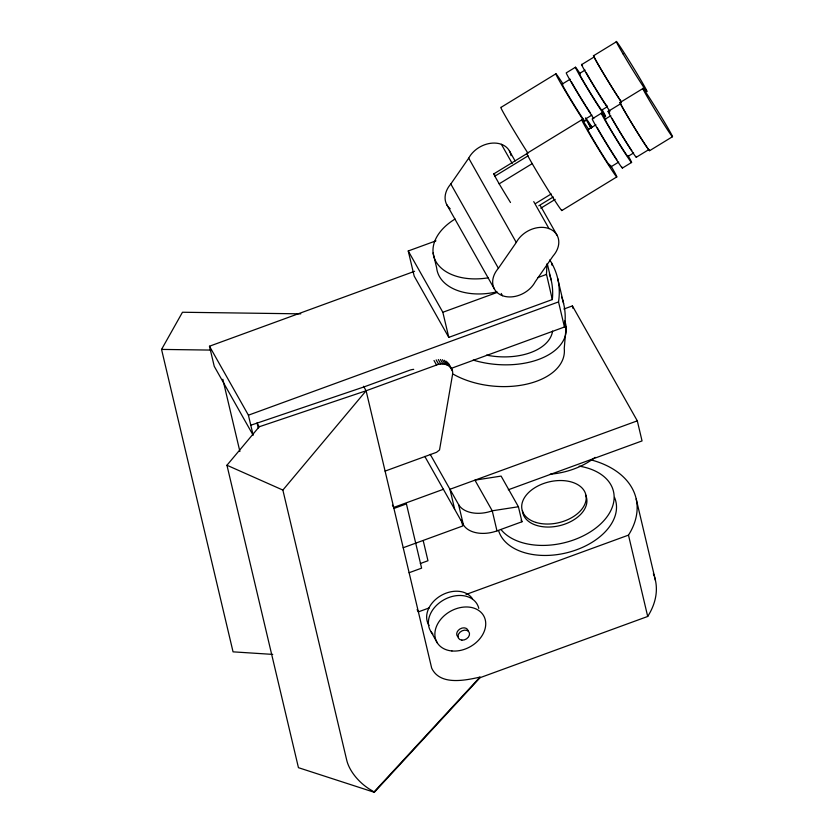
<?xml version="1.0" encoding="UTF-8"?>
<svg xmlns="http://www.w3.org/2000/svg" width="834" height="834" viewBox="0 0 834 834"><rect width="100%" height="100%" fill="white"/><g stroke="black" fill="none" stroke-linecap="round" stroke-linejoin="round"><path stroke-width="1.25" d="M566.119 326.667L564.243 348.424A67.147 39.083 4.9 0 1 527.13 384.047A67.147 39.083 4.9 0 1 453.321 374.226M435.953 240.849L408.243 250.971L414.175 276.075L448.786 337.374L552.306 299.562L546.426 273.99A135.973 87.038 -13.3 0 0 546.614 264.295M552.306 299.562L552.369 299.083A135.973 87.038 -13.3 0 0 549.325 273.886M272.728 654.398L233.051 651.844L161.556 349.415L182.469 312.25L300.751 313.845M450.204 208.771A23.706 17.91 -29.4 0 1 450.808 183.991L468.698 158.168A23.706 17.91 -29.4 0 1 492.602 143.104A23.706 17.91 -29.4 0 1 511.044 155.677M548.981 228.589A23.706 17.91 -29.4 0 1 553.067 256.017L535.188 281.829A23.706 17.91 -29.4 0 1 502.485 295.705A23.706 17.91 -29.4 0 1 498.398 268.277L516.277 242.465A23.706 17.91 -29.4 0 1 548.981 228.589L533.75 201.62M654.398 576.555A96.827 61.977 -13.3 0 1 647.705 616.462L480.092 677.677L374.33 792.3L298.447 767.676L226.952 465.247L259.197 426.779L366.105 390.771L436.557 365.031C443.354 361.664 454.269 365.949 452.528 374.664L439.528 449.964L436.536 452.309L385.099 471.095M374.33 792.3L372.537 790.924A33.569 18.713 42.7 0 1 346.715 760.16L282.872 490.069L366.105 390.771L363.561 386.267M374.195 791.737L479.967 677.114L480.092 677.677M555.934 73.778L500.973 107.398A33.569 1.022 58.5 0 0 509.105 122.546A33.569 1.022 58.5 0 0 527.964 153.237M593.61 55.711L616.503 41.7M575.481 67.231L566.317 72.839A28.877 0.876 58.5 0 0 576.315 90.833A28.877 0.876 58.5 0 0 593.787 118.668M581.715 64.572L594.308 56.868M562.189 84.098L570.195 79.188M579.359 73.59L585.082 70.087M581.892 119.752L526.932 153.373A33.569 1.022 58.5 0 0 544.519 184.21A33.569 1.022 58.5 0 0 561.72 210.001M493.874 173.837L527.119 153.498M586.187 118.584L591.911 115.082M601.689 110.151L607.413 106.648A21.434 0.657 58.5 0 0 607.256 106.085M510.502 202.495A31.473 0.959 58.5 0 1 499.18 183.834L494.854 176.172L528.099 155.843M562.533 83.223A33.569 1.022 58.5 0 0 559.531 81.086A33.569 1.022 58.5 0 0 584.165 121.535L586.458 120.138A27.647 0.844 58.5 0 1 592.077 127.341M601.418 113.215L592.255 118.824A28.867 0.876 58.5 0 0 608.518 147.076A28.867 0.876 58.5 0 0 622.07 167.134M620.048 102.53L642.951 88.519M608.163 111.391L620.757 103.687A26.907 0.824 58.5 0 0 629.774 119.919M499.18 183.834L532.426 163.506M587.907 129.729L595.924 124.829M605.088 119.22L610.811 115.718M535.709 203.433L551.222 193.947M538.847 205.769L553.255 196.96M540.776 208.208L555.183 199.389M610.696 166.977L618.713 162.077M627.877 156.469L633.6 152.966A21.83 0.667 58.5 0 1 633.058 152.413M636.248 157.292L648.842 149.588A26.907 0.824 58.5 0 1 630.462 121.066M649.54 150.745L672.444 136.734A28.262 0.855 58.5 0 0 650.989 100.226A28.262 0.855 58.5 0 0 649.665 100.924A28.262 0.855 58.5 0 0 672.444 136.734M622.383 168.082L631.546 162.474M561.762 210.585L616.722 176.954M209.48 346.225L248.417 415.186L253.161 435.265L214.234 366.303L209.48 346.225L414.592 271.3M408.243 250.971L442.844 312.27L497.074 292.463M537.961 277.534L546.374 274.459M248.417 415.186L558.519 301.908A142.687 91.333 -13.3 0 0 549.783 259.937M563.867 309.028L572.405 305.911L637.301 420.847L642.044 440.925L508.302 489.777M250.794 425.225L363.947 386.934L409.421 370.327A14.345 10.832 -29.4 0 1 413.706 369.347M451.006 368.451L564.451 327.011A142.687 91.333 -13.3 0 0 561.699 297.144M443.521 489.245L393.69 507.447L392.418 505.196M393.929 508.459L406.419 503.892L421.608 568.152L409.119 572.718M637.301 420.847L449.953 489.277L454.697 509.365M403.208 547.729L462.766 525.973L461.275 519.686M496.981 530.883L521.959 521.761L518.414 506.749L501.109 476.099L474.932 480.155L492.237 510.804L496.981 530.883A26.855 17.191 -13.3 0 1 463.35 524.69L424.798 456.396M420.315 563.534L427.967 560.74L423.203 540.588M429.364 607.861L418.376 611.875L417.104 609.623M466.018 594.475L628.482 535.126A96.827 61.977 -13.3 0 0 631.984 487.963L631.828 487.692A97.901 62.665 -13.3 0 0 590.555 459.743M479.967 677.114C464.726 680.513 439.904 685.673 431.668 668.097L366.105 390.771M518.414 506.749L492.237 510.804A26.855 17.191 -13.3 0 1 458.606 504.601L430.229 454.353M161.556 349.415L210.762 350.082M226.952 465.247L282.872 490.069M586.458 120.138L590.774 127.8L588.491 129.197A33.569 1.022 58.5 0 0 586.146 128.207A33.569 1.022 58.5 0 0 611.656 169.855A33.569 1.022 58.5 0 0 611.03 165.997M509.397 150.839L515.099 160.952M540.484 205.915L556.976 235.125M501.39 144.303L512.18 163.401M468.698 158.168L516.277 242.465M450.808 183.991L498.398 268.277M501.213 293.453L502.485 295.705M446.899 204.872L494.489 289.158M448.536 363.416L451.945 369.41M452.476 371.057L447.378 362.123M445.95 361.059L448.494 365.573M444.282 360.257L446.826 364.76M442.416 359.725L444.96 364.229M440.415 359.485L442.958 363.989M438.309 359.537L440.852 364.051M436.161 359.892L438.705 364.395M434.014 360.528L436.557 365.031M521.094 520.228L521.959 521.761M430.917 631.536L437.402 643.024M259.197 426.779L257.039 422.942L258.227 427.967M636.206 499.013L655.43 580.339M628.482 535.126L647.705 616.462M572.405 305.911L573 308.424M557.675 278.42L563.607 303.524M551.545 262.866L552.139 265.379M558.519 301.908L564.451 327.011M547.281 263.659L551.138 279.974M433.107 252.931L436.672 267.985A53.72 34.382 -13.3 0 0 496.928 291.848M442.844 312.27L448.786 337.374M458.606 504.601L463.35 524.69M222.824 379.282L239.89 451.475M653.366 573.771A96.827 61.977 -13.3 0 1 654.075 575.616M614.522 497.398A60.434 38.687 -13.3 0 1 570.446 551.795A60.434 38.687 -13.3 0 1 498.69 530.904M579.13 466.133A60.434 38.687 -13.3 0 1 597.405 526.796A60.434 38.687 -13.3 0 1 501.276 529.903M585.489 494.802A32.776 20.975 -13.3 0 1 560.073 525.566A32.776 20.975 -13.3 0 1 522.438 510.491M432.929 634.028A26.855 20.287 -29.4 0 1 443.98 599.771A26.855 20.287 -29.4 0 1 478.799 608.393M458.085 636.926A6.109 4.608 -29.4 0 1 459.951 628.972A6.109 4.608 -29.4 0 1 468.145 630.775M429.041 625.458A25.5 19.265 -29.4 0 1 440.289 595.976A25.5 19.265 -29.4 0 1 472.534 598.854M595.09 457.366A57.775 36.988 -13.3 0 1 550.252 474.181M564.764 320.954A67.147 39.083 4.9 0 1 541.996 358.099A67.147 39.083 4.9 0 1 473.159 360.069M552.577 331.108A53.605 31.202 4.9 0 1 486.472 355.117M583.904 119.981A21.434 0.657 58.5 0 1 569.601 97.453A21.434 0.657 58.5 0 1 562.794 84.776M590.587 113.205A21.434 0.657 58.5 0 1 586.177 106.439M585.645 105.595A21.434 0.657 58.5 0 1 571.248 81.544M635.956 156.406A26.907 0.824 58.5 0 1 620.256 132.721A26.907 0.824 58.5 0 1 609.79 113.382M591.431 128.373A20.141 0.615 58.5 0 1 591.754 127.321M649.238 149.818A28.262 0.855 58.5 0 1 634.038 127.039A28.262 0.855 58.5 0 1 620.757 103.249M584.165 121.535A27.647 0.844 58.5 0 1 583.446 119.429M602.002 109.483A28.877 0.876 58.5 0 1 600.563 109.473A28.877 0.876 58.5 0 1 579.474 75.018A28.877 0.876 58.5 0 1 580.005 73.538M609.466 164.329A21.83 0.667 58.5 0 1 600.209 151.1A21.83 0.667 58.5 0 1 588.45 130.281M628.315 156.083A28.867 0.876 58.5 0 1 626.334 155.176A28.867 0.876 58.5 0 1 605.494 121.118A28.867 0.876 58.5 0 1 605.672 119.064M606.798 105.97A21.434 0.657 58.5 0 1 605.474 104.104M604.879 103.228A21.434 0.657 58.5 0 1 595.361 88.164M594.778 87.216A21.434 0.657 58.5 0 1 590.514 80.095M589.899 79.053A21.434 0.657 58.5 0 1 586.135 72.433M616.889 159.732A21.83 0.667 58.5 0 1 597.154 127.477M620.85 101.133A27.897 0.844 58.5 0 1 605.797 77.291A27.897 0.844 58.5 0 1 594.506 57.609M609.988 111.287A27.897 0.844 58.5 0 1 591.369 81.951A27.897 0.844 58.5 0 1 582.518 65.448M601.533 109.588A21.434 0.657 58.5 0 1 589.638 91.667A21.434 0.657 58.5 0 1 579.974 74.268M631.776 150.631A21.83 0.667 58.5 0 1 612.041 118.365M627.637 155.76A21.83 0.667 58.5 0 1 615.888 138.163A21.83 0.667 58.5 0 1 605.63 119.773M494.854 176.172A27.647 0.844 58.5 0 1 494.135 174.066M494.593 174.629A27.647 0.844 58.5 0 1 495.24 175.505M621.434 102.134A29.253 0.886 58.5 0 1 601.887 70.859A29.253 0.886 58.5 0 1 594.444 56.629M488.38 277.785A53.72 34.382 -13.3 0 1 435.911 261.522A53.72 34.382 -13.3 0 1 455.072 219.029M535.991 522.438A32.776 20.975 -13.3 0 0 586.135 499.326A32.776 20.975 -13.3 0 0 539.734 485.096A32.776 20.975 -13.3 0 0 535.991 522.438M451.924 650.968A26.855 20.287 -29.4 0 0 485.284 619.891A26.855 20.287 -29.4 0 0 443.709 616.18A26.855 20.287 -29.4 0 0 451.924 650.968M461.859 640.137A6.109 4.608 -29.4 0 0 469.448 633.069A6.109 4.608 -29.4 0 0 459.993 632.224A6.109 4.608 -29.4 0 0 461.859 640.137M623.071 53.939A29.253 0.886 58.5 0 0 646.976 91.604A29.253 0.886 58.5 0 0 625.177 54.419A29.253 0.886 58.5 0 0 623.071 53.939"/></g></svg>
